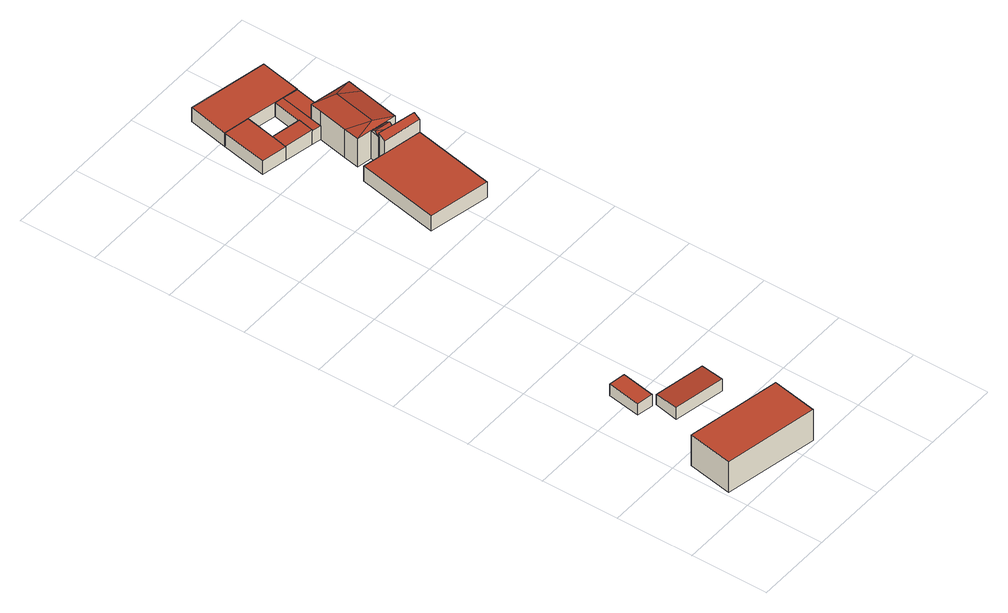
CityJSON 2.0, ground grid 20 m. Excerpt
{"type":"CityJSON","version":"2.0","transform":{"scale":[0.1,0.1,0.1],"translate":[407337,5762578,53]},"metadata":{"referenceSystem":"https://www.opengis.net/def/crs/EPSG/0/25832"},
"CityObjects":{
"building1":{"type":"Building","attributes":{"Gemeindeschluessel":"05515000","Geometrietyp2DReferenz":"3000","function":"31001_2600","roofType":"1000","measuredHeight":8.86},"geometry":[{"type":"Solid","lod":"2","boundaries":[[[[0,1,2,3]],[[4,5,1,0]],[[6,7,5,4]],[[3,2,7,6]],[[4,0,3,6]],[[1,5,7,2]]]],"semantics":{"surfaces":[{"type":"WallSurface"},{"type":"RoofSurface"},{"type":"GroundSurface"}],"values":[[0,0,0,0,1,2]]}}]},
"building2":{"type":"Building","attributes":{"Gemeindeschluessel":"05515000","Geometrietyp2DReferenz":"3000","function":"31001_2460","roofType":"1000","measuredHeight":3.31},"geometry":[{"type":"Solid","lod":"2","boundaries":[[[[8,9,10,11]],[[12,13,9,8]],[[14,15,13,12]],[[11,10,15,14]],[[12,8,11,14]],[[9,13,15,10]]]],"semantics":{"surfaces":[{"type":"WallSurface"},{"type":"RoofSurface"},{"type":"GroundSurface"}],"values":[[0,0,0,0,1,2]]}}]},
"building3":{"type":"Building","attributes":{"Gemeindeschluessel":"05515000","Geometrietyp2DReferenz":"3000","function":"31001_2600","roofType":"2100","measuredHeight":3.5},"geometry":[{"type":"Solid","lod":"2","boundaries":[[[[16,17,18,19]],[[20,21,17,16]],[[22,23,21,20]],[[19,18,23,22]],[[20,16,19,22]],[[17,21,23,18]]]],"semantics":{"surfaces":[{"type":"WallSurface"},{"type":"RoofSurface"},{"type":"GroundSurface"}],"values":[[0,0,0,0,1,2]]}}]},
"building4":{"type":"Building","attributes":{"Gemeindeschluessel":"05515000","Geometrietyp2DReferenz":"3000","function":"31001_2600"},"address":[{"country":"Germany","locality":"Münster","thoroughfareNumber":"72","thoroughfareName":"Zum Heidehof"}],"children":["building4-1","building4-2","building4-3","building4-4","building4-5","building4-6","building4-7","building4-8","building4-9"]},
"building4-1":{"type":"BuildingPart","attributes":{"roofType":"1000","measuredHeight":3.97},"parents":["building4"],"geometry":[{"type":"Solid","lod":"2","boundaries":[[[[24,25,26,27]],[[28,29,30,31]],[[31,32,33,24,27,28]],[[25,34,35,30,29,26]],[[25,24,33,34]],[[34,33,32,35]],[[35,32,31,30]],[[29,28,27,26]]]],"semantics":{"surfaces":[{"type":"WallSurface"},{"type":"RoofSurface"},{"type":"GroundSurface"},{"type":"ClosureSurface"}],"values":[[0,0,1,2,3,3,3,3]]}}]},
"building4-2":{"type":"BuildingPart","attributes":{"roofType":"3100","measuredHeight":8.92},"parents":["building4"],"geometry":[{"type":"Solid","lod":"2","boundaries":[[[[36,37,38,39]],[[40,41,42,43]],[[44,39,40]],[[40,45,44]],[[36,44,45]],[[45,43,36]],[[44,36,39]],[[45,40,43]],[[37,42,41,38]],[[37,36,43,42]],[[41,40,39,38]]]],"semantics":{"surfaces":[{"type":"WallSurface"},{"type":"RoofSurface"},{"type":"GroundSurface"},{"type":"ClosureSurface"}],"values":[[0,0,1,1,1,1,0,0,2,3,3]]}}]},
"building4-3":{"type":"BuildingPart","attributes":{"roofType":"1000","measuredHeight":4.01},"parents":["building4"],"geometry":[{"type":"Solid","lod":"2","boundaries":[[[[46,47,48,49]],[[50,51,47,46]],[[52,53,54,51,50]],[[55,56,25,24,57]],[[57,52,50,46,49,55]],[[47,51,54,34,25,56,48]],[[33,53,52,57,24]],[[25,34,33,24]],[[34,54,53,33]],[[48,56,55,49]]]],"semantics":{"surfaces":[{"type":"WallSurface"},{"type":"RoofSurface"},{"type":"GroundSurface"},{"type":"ClosureSurface"}],"values":[[0,0,0,0,1,2,0,3,3,3]]}}]},
"building4-4":{"type":"BuildingPart","attributes":{"roofType":"1000","measuredHeight":3.99},"parents":["building4"],"geometry":[{"type":"Solid","lod":"2","boundaries":[[[[58,59,56,55]],[[60,61,62,63]],[[49,48,61,60]],[[60,63,58,55,49]],[[59,62,61,48,56]],[[59,58,63,62]],[[48,49,55,56]]]],"semantics":{"surfaces":[{"type":"WallSurface"},{"type":"RoofSurface"},{"type":"GroundSurface"},{"type":"ClosureSurface"}],"values":[[0,0,0,1,2,3,3]]}}]},
"building4-5":{"type":"BuildingPart","attributes":{"roofType":"1000","measuredHeight":4.11},"parents":["building4"],"geometry":[{"type":"Solid","lod":"2","boundaries":[[[[64,27,26,59,58,65]],[[66,63,62,29,28,67]],[[67,64,65,66]],[[26,29,62,59]],[[27,64,67,28]],[[29,26,27,28]],[[63,66,65,58]],[[59,62,63,58]]]],"semantics":{"surfaces":[{"type":"WallSurface"},{"type":"RoofSurface"},{"type":"GroundSurface"},{"type":"ClosureSurface"}],"values":[[0,0,1,2,0,3,0,3]]}}]},
"building4-6":{"type":"BuildingPart","attributes":{"roofType":"1000","measuredHeight":3.91},"parents":["building4"],"geometry":[{"type":"Solid","lod":"2","boundaries":[[[[68,69,54,53]],[[53,33,32,68]],[[34,54,69,35]],[[35,32,33,34]],[[33,53,54,34]],[[69,68,32,35]]]],"semantics":{"surfaces":[{"type":"WallSurface"},{"type":"RoofSurface"},{"type":"GroundSurface"},{"type":"ClosureSurface"}],"values":[[0,1,2,3,3,3]]}}]},
"building4-7":{"type":"BuildingPart","attributes":{"roofType":"2100","measuredHeight":9.17},"parents":["building4"],"geometry":[{"type":"Solid","lod":"2","boundaries":[[[[70,43,42,71,72,73]],[[74,75,37,36,76]],[[77,78,79,75,74]],[[74,76,70,73,77]],[[42,37,75,79,71]],[[36,43,70,76]],[[37,42,43,36]],[[78,77,73,72]],[[71,79,78,72]]]],"semantics":{"surfaces":[{"type":"WallSurface"},{"type":"RoofSurface"},{"type":"GroundSurface"},{"type":"ClosureSurface"}],"values":[[0,0,0,1,2,0,3,0,3]]}}]},
"building4-8":{"type":"BuildingPart","attributes":{"roofType":"1000","measuredHeight":4.43},"parents":["building4"],"geometry":[{"type":"Solid","lod":"2","boundaries":[[[[80,81,82,83]],[[72,71,81,80]],[[84,85,79,78]],[[83,82,85,84]],[[78,72,80,83,84]],[[81,71,79,85,82]],[[71,72,78,79]]]],"semantics":{"surfaces":[{"type":"WallSurface"},{"type":"RoofSurface"},{"type":"GroundSurface"},{"type":"ClosureSurface"}],"values":[[0,0,0,0,1,2,3]]}}]},
"building4-9":{"type":"BuildingPart","attributes":{"roofType":"3200","measuredHeight":9.18},"parents":["building4"],"geometry":[{"type":"Solid","lod":"2","boundaries":[[[[86,87,88,89]],[[90,91,87,86]],[[92,38,91,90]],[[39,38,92]],[[41,40,93]],[[94,95,41,93]],[[96,97,95,94]],[[98,31,30,97,96]],[[89,88,69,68,99]],[[99,100,101,89]],[[93,92,90,102,94]],[[98,96,102,101,100]],[[94,102,96]],[[89,101,86]],[[86,101,102,90]],[[87,91,38,41,95,97,30,35,69,88]],[[39,92,93,40]],[[41,38,39,40]],[[31,98,100,32]],[[31,32,35,30]],[[32,100,99,68]],[[69,35,32,68]]]],"semantics":{"surfaces":[{"type":"WallSurface"},{"type":"RoofSurface"},{"type":"GroundSurface"},{"type":"ClosureSurface"}],"values":[[0,0,0,0,0,0,0,0,0,1,1,1,1,1,1,2,0,3,0,3,0,3]]}}]}
},
"vertices":[
[4,52,101],[4,52,12],[247,6,12],[247,6,101],[26,169,101],[26,169,12],[269,123,101],[269,123,12],
[84,355,48],[84,355,15],[126,348,15],[126,348,48],[99,442,48],[99,442,15],[142,435,48],[142,435,15],
[258,258,46],[258,258,11],[270,321,11],[270,321,41],[126,283,46],[126,283,11],[138,346,41],[138,346,11],
[396,1559,44],[396,1559,5],[381,1483,5],[381,1483,44],[372,1441,44],[372,1441,5],[395,1436,5],[395,1436,44],[401,1466,44],[419,1555,44],[419,1555,5],[401,1466,5],
[447,1279,85],[447,1279,5],[452,1304,5],[452,1304,85],[411,1313,85],[411,1313,5],[406,1288,5],[406,1288,85],[450,1292,94],[408,1300,94],
[276,1693,45],[276,1693,5],[254,1588,5],[254,1588,45],[481,1652,45],[481,1652,5],[459,1546,45],[459,1546,44],[459,1546,5],[320,1575,45],[320,1575,5],[396,1559,45],
[305,1498,45],[305,1498,5],[230,1469,45],[230,1469,5],[296,1456,5],[296,1456,45],
[381,1483,46],[305,1498,46],[296,1456,46],[372,1441,46],
[441,1458,44],[441,1458,5],
[406,1288,96],[402,1270,5],[402,1270,49],[402,1270,86],[505,1267,95],[505,1267,5],[447,1279,96],[502,1250,86],[502,1250,49],[502,1250,5],
[343,1282,49],[343,1282,5],[301,1070,5],[301,1070,49],[460,1038,49],[460,1038,5],
[501,1405,86],[501,1405,5],[509,1444,5],[509,1444,86],[479,1299,86],[479,1299,5],[452,1304,86],[411,1313,86],[372,1320,86],[372,1320,5],[380,1360,86],[380,1360,5],[395,1436,86],[441,1458,86],[401,1466,86],[451,1435,97],[428,1323,97]
]}
